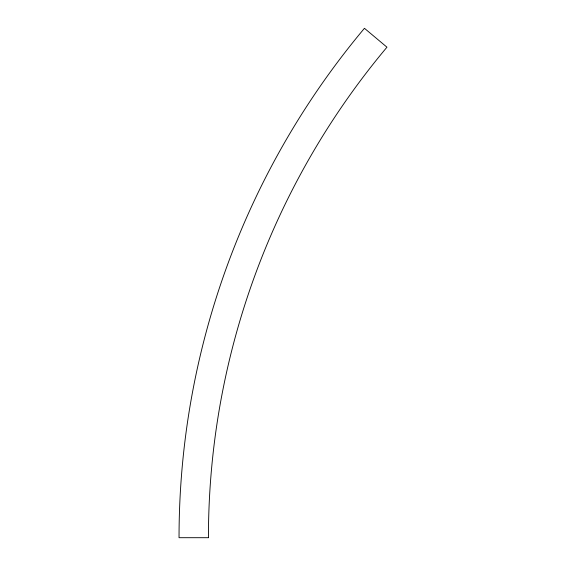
<?xml version="1.0" encoding="UTF-8"?>
<svg xmlns="http://www.w3.org/2000/svg" width="566" height="566" viewBox="0 0 566 566"><rect width="100%" height="100%" fill="white"/><g stroke="black" fill="none" stroke-linecap="round" stroke-linejoin="round"><path stroke-width="0.85" d="M208.43 537.7L179.04 537.7A792.485 792.485 0 0 1 364.447 28.3L386.96 47.19A763.095 763.095 0 0 0 208.43 537.7"/></g></svg>
